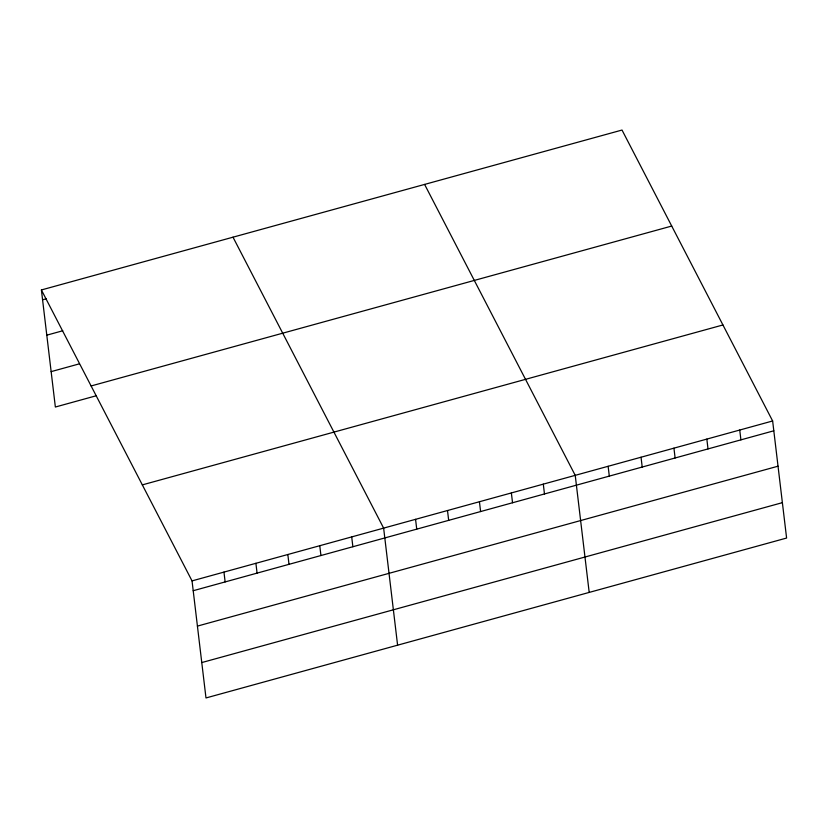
<?xml version="1.0" encoding="UTF-8"?>
<svg xmlns="http://www.w3.org/2000/svg" width="828" height="828" viewBox="0 0 828 828"><rect width="100%" height="100%" fill="white"/><g stroke="black" fill="none" stroke-linecap="round" stroke-linejoin="round"><path stroke-width="1.24" d="M41.4 289.955L622.014 130.048L772.638 420.976L786.6 538.045L205.986 697.952L192.034 580.894L41.4 289.955L55.362 407.024L95.893 395.856M42.57 299.777L46.254 298.763M46.792 335.164L62.762 330.765M51.139 371.627L79.385 363.844M91.111 385.962L671.715 226.054M142.323 484.887L722.937 324.969M192.034 580.894L772.638 420.976M193.203 590.716L773.807 430.798M197.426 626.103L778.03 466.195M201.773 662.566L782.377 502.658M424.598 184.416L575.232 475.355L589.194 592.413M232.999 237.181L383.633 528.119L397.595 645.188M739.735 430.042L740.915 439.865M706.843 439.109L708.012 448.921M673.94 448.165L675.11 457.987M641.038 457.232L642.207 467.044M608.135 466.288L609.304 476.11M543.303 484.142L544.472 493.964M511.362 492.939L512.542 502.762M479.433 501.737L480.602 511.559M447.503 510.534L448.672 520.346M415.563 519.332L416.732 529.144M351.703 536.917L352.873 546.739M319.763 545.714L320.933 555.536M287.834 554.512L289.003 564.323M255.904 563.299L257.073 573.121M223.964 572.096L225.133 581.918"/></g></svg>
